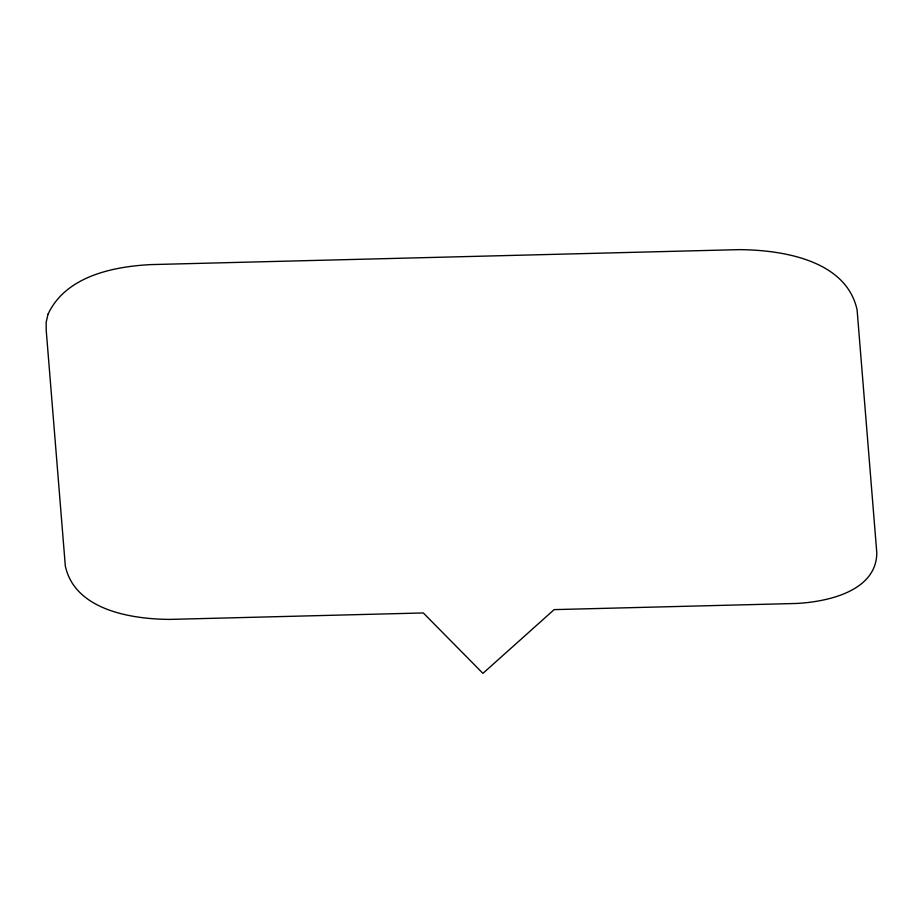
<?xml version="1.0" encoding="UTF-8"?>
<svg xmlns="http://www.w3.org/2000/svg" width="923" height="923" viewBox="0 0 923 923"><rect width="100%" height="100%" fill="white"/><g stroke="black" fill="none" stroke-linecap="round" stroke-linejoin="round"><path stroke-width="1.38" d="M48.019 314.212L46.15 322.335L46.231 330.526L65.325 566.053C74.948 610.253 131.747 619.137 169.647 619.402L423.322 612.953L482.925 673.363L554.146 609.618L796.214 603.469C826.708 601.969 876.677 591.47 876.792 552.727L857.098 309.897C846.229 259.974 782.069 249.937 739.254 249.637L150.899 264.601C112.975 266.528 65.648 276.312 48.019 314.212"/></g></svg>
